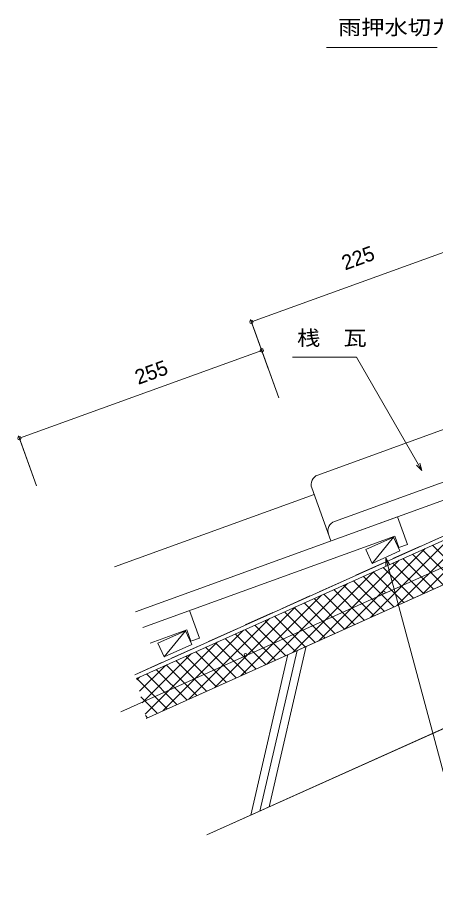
# Model space of a CAD drawing. Units: millimetres, scale not verified. Extents: x -521 to 522, y -510 to 510.
# Drawn here: x -521 to -108, y -510 to 366 of the extents above; entities that cross this region are included whole.
import ezdxf
from ezdxf.enums import TextEntityAlignment as Align

# ---------------------------------------------------------------- set-up
doc = ezdxf.new("R2010")
doc.units = ezdxf.units.MM
doc.header["$LTSCALE"] = 10
doc.linetypes.add('DASHED3', pattern=[4, 3, -1])
for name, color, linetype, lineweight in [('0-0_LAYER001', 2, 'Continuous', 18), ('0-1_LAYER003', 7, 'Continuous', 18), ('0-2_LAYER004', 7, 'Continuous', 18), ('0-3_LAYER005', 2, 'Continuous', 18), ('0-5_LAYER008', 2, 'Continuous', 18)]:
    doc.layers.add(name, color=color, linetype=linetype, lineweight=lineweight)
doc.styles.add('2', font='')
doc.styles.get('2').set_extended_font_data('2')

msp = doc.modelspace()

# ---------------------------------------------------------------- linework, layer by layer
at = {"layer": '0-0_LAYER001', "color": 7}
for p, q in [((-106.03, 336.16), (-215.53, 336.16)), ((-226.5, 29.59), (-249.34, 29.59))]:
    msp.add_line(p, q, dxfattribs=at)
at = {"layer": '0-0_LAYER001'}
for p, q in [((-78.35, 141.41), (-289.86, 64.67)), ((-290.71, 67.02), (-272.81, 17.67)), ((-279.63, 36.47), (-519.34, -50.5)), ((-280.48, 38.82), (-262.58, -10.53)), ((-520.19, -48.15), (-502.29, -97.5)), ((-149.25, -148.5), (-176.6, -160.81)), ((-149.25, -148.5), (-170.45, -174.49)), ((-143.09, -162.17), (-149.25, -148.5)), ((-176.6, -160.81), (-170.45, -174.49)), ((-170.45, -174.49), (-143.09, -162.17)), ((-156.85, -169.39), (-65.59, -509.99)), ((-355.01, -241.09), (-382.37, -253.4)), ((-355.01, -241.09), (-376.22, -267.08)), ((-348.86, -254.77), (-355.01, -241.09)), ((-382.37, -253.4), (-376.22, -267.08)), ((-376.22, -267.08), (-348.86, -254.77))]:
    msp.add_line(p, q, dxfattribs=at)
at = {"layer": '0-0_LAYER001', "color": 4}
for p, q in [((-207.56, -132.85), (263.4, 38.01)), ((-224.21, -86.95), (-22.1, -13.63)), ((-230.2, -99.76), (-211.16, -152.25)), ((-230.2, -99.76), (-211.16, -152.25)), ((-425.13, -177.93), (-227.81, -106.34)), ((-135.47, -155.63), (-143.93, -158.7)), ((-351.07, -221.09), (-341.18, -248.35)), ((-353.73, -240.14), (-389.96, -253.28)), ((-353.73, -240.14), (-349.64, -251.42)), ((-341.18, -248.35), (-349.64, -251.42))]:
    msp.add_line(p, q, dxfattribs=at)
at = {"layer": '0-0_LAYER001', "color": 1}
for p, q in [((-120.44, -204.71), (-40.69, -124.96)), ((-146.15, -216.28), (-66.4, -136.53)), ((-171.87, -227.85), (-92.11, -148.1)), ((-110.88, -156.54), (-80.63, -186.79)), ((-197.58, -239.42), (-117.83, -159.67)), ((-130.38, -165.32), (-100.13, -195.57)), ((-120.63, -160.93), (-90.38, -191.18)), ((-223.29, -250.99), (-143.54, -171.24)), ((-149.89, -174.1), (-119.64, -204.35)), ((-140.14, -169.71), (-109.89, -199.96)), ((-249.01, -262.56), (-169.25, -182.81)), ((-169.4, -182.87), (-139.15, -213.12)), ((-159.64, -178.49), (-129.39, -208.74)), ((-188.9, -191.65), (-158.65, -221.9)), ((-179.15, -187.26), (-148.9, -217.51)), ((-274.72, -274.13), (-194.97, -194.38)), ((-208.41, -200.43), (-178.16, -230.68)), ((-198.66, -196.04), (-168.41, -226.29)), ((-300.43, -285.7), (-220.68, -205.95)), ((-227.92, -209.21), (-197.66, -239.46)), ((-218.16, -204.82), (-187.91, -235.07)), ((-326.14, -297.27), (-246.39, -217.52)), ((-247.42, -217.99), (-217.17, -248.24)), ((-237.67, -213.6), (-207.42, -243.85)), ((-266.93, -226.76), (-236.68, -257.01)), ((-257.17, -222.37), (-226.92, -252.62)), ((-351.86, -308.84), (-272.11, -229.09)), ((-286.43, -235.54), (-256.18, -265.79)), ((-276.68, -231.15), (-246.43, -261.4)), ((-377.57, -320.42), (-297.82, -240.66)), ((-305.94, -244.32), (-275.69, -274.57)), ((-296.19, -239.93), (-265.94, -270.18)), ((-395.11, -323.81), (-323.53, -252.24)), ((-325.45, -253.1), (-295.2, -283.35)), ((-315.69, -248.71), (-285.44, -278.96)), ((-344.95, -261.88), (-314.7, -292.13)), ((-335.2, -257.49), (-304.95, -287.74)), ((-397.85, -312.41), (-349.24, -263.81)), ((-364.46, -270.65), (-334.21, -300.9)), ((-354.71, -266.26), (-324.46, -296.51)), ((-400.6, -301.02), (-374.96, -275.38)), ((-383.97, -279.43), (-353.72, -309.68)), ((-374.21, -275.04), (-343.96, -305.29)), ((-403.47, -288.21), (-373.22, -318.46)), ((-403.35, -289.63), (-400.67, -286.95)), ((-393.72, -283.82), (-363.47, -314.07)), ((-399.27, -306.56), (-382.98, -322.85)), ((-394.77, -325.2), (-392.73, -327.24))]:
    msp.add_line(p, q, dxfattribs=at)
at = {"layer": '0-0_LAYER001'}
for points in [[(-121.26, -82.55), (-186, 29.59), (-226.5, 29.59)], [(-123.2, -75.31), (-121.26, -82.55), (-126.57, -77.25)], [(-156.85, -176.89), (-156.85, -169.39), (-153.1, -175.89)]]:
    msp.add_lwpolyline(points, dxfattribs=at)
at = {"layer": '0-0_LAYER001', "color": 4}
for points in [[(-201.76, -148.84), (57.69, -54.71), (61.78, -65.99), (70.25, -62.92)], [(-404.4, -222.35), (-145.36, -128.37), (-135.47, -155.63)], [(-397.18, -237.82), (-148.02, -147.42), (-143.93, -158.7)]]:
    msp.add_lwpolyline(points, dxfattribs=at)
at = {"layer": '0-0_LAYER001'}
for centre in [(-289.86, 64.67), (-279.63, 36.47), (-519.34, -50.5)]:
    msp.add_circle(centre, 1.7, dxfattribs=at)
at = {"layer": '0-0_LAYER001', "color": 4}
for centre in [(-220.8, -96.35), (-204.15, -142.26)]:
    msp.add_arc(centre, 10, 109.94091, 199.94091, dxfattribs=at)
at = {"layer": '0-1_LAYER003'}
for p, q in [((-289.86, 64.67), (-78.35, 141.41)), ((-290.44, 66.27), (-262.58, -10.53)), ((-519.34, -50.5), (-279.63, 36.47)), ((279.8, 23.65), (-405.31, -284.65)), ((-403.67, -288.3), (282.86, 20.64)), ((-170.45, -174.49), (-149.25, -148.5)), ((-156.85, -169.39), (-156.85, -176.89)), ((-156.85, -169.39), (-153.26, -175.61)), ((-156.85, -169.39), (-65.59, -509.99)), ((-376.22, -267.08), (-355.01, -241.09)), ((-244.72, -260.63), (-281.43, -419.71)), ((-272.27, -415.59), (-235.56, -256.51)), ((-290.59, -423.83), (-253.88, -264.76))]:
    msp.add_line(p, q, dxfattribs=at)
at = {"layer": '0-1_LAYER003', "color": 2}
msp.add_line((-403.67, -288.3), (282.86, 20.64), dxfattribs=at)
at = {"layer": '0-1_LAYER003'}
for points in [[(282.86, 304.44), (282.86, -23.22), (-394.13, -327.87)], [(-226.5, 29.59), (-186, 29.59), (-121.26, -82.55), (-123.2, -75.31), (-121.26, -82.55), (-126.57, -77.25)], [(-518.76, -52.09), (-519.92, -48.9), (-502.29, -97.5)], [(-333.91, -443.32), (282.86, -165.78), (282.86, -334.19)]]:
    msp.add_lwpolyline(points, dxfattribs=at)
for points in [[(-176.6, -160.81), (-170.45, -174.49), (-143.09, -162.17), (-149.25, -148.5)], [(-382.37, -253.4), (-376.22, -267.08), (-348.86, -254.77), (-355.01, -241.09)]]:
    msp.add_lwpolyline(points, close=True, dxfattribs=at)
at = {"layer": '0-2_LAYER004', "color": 2, "linetype": 'DASHED3'}
msp.add_line((-405.31, -284.65), (279.8, 23.65), dxfattribs=at)
at = {"layer": '0-2_LAYER004', "color": 3}
msp.add_line((-419.04, -321.57), (255.87, -17.86), dxfattribs=at)
for centre in [(-158.9, -203.29), (-295.69, -264.84)]:
    msp.add_circle(centre, 1.3, dxfattribs=at)
at = {"layer": '0-3_LAYER005'}
for p, q in [((-333.91, -443.32), (282.86, -165.78)), ((-244.72, -260.63), (-281.43, -419.71)), ((-235.56, -256.51), (-272.27, -415.59)), ((-253.88, -264.76), (-290.59, -423.83))]:
    msp.add_line(p, q, dxfattribs=at)
at = {"layer": '0-5_LAYER008'}
msp.add_line((-394.13, -327.87), (282.86, -23.22), dxfattribs=at)

# ---------------------------------------------------------------- texts
at = {"layer": '0-2_LAYER004', "style": '2', "width": 1.15}
for s, p in [('雨押水切カラー鋼板0.35ｍｍ以上', (-204.17, 344.62)), ('桟\u3000瓦', (-244.74, 36.98))]:
    msp.add_text(s, height=14.66, dxfattribs=at).set_placement(p, align=Align.BOTTOM_LEFT)
at = {"layer": '0-2_LAYER004', "style": '2'}
for s, p in [('225', (-195.72, 111.36)), ('255', (-400.25, -1.89))]:
    msp.add_text(s, height=14.66, rotation=20.061, dxfattribs=at).set_placement(p, align=Align.BOTTOM_LEFT)

doc.saveas('drawing.dxf')
